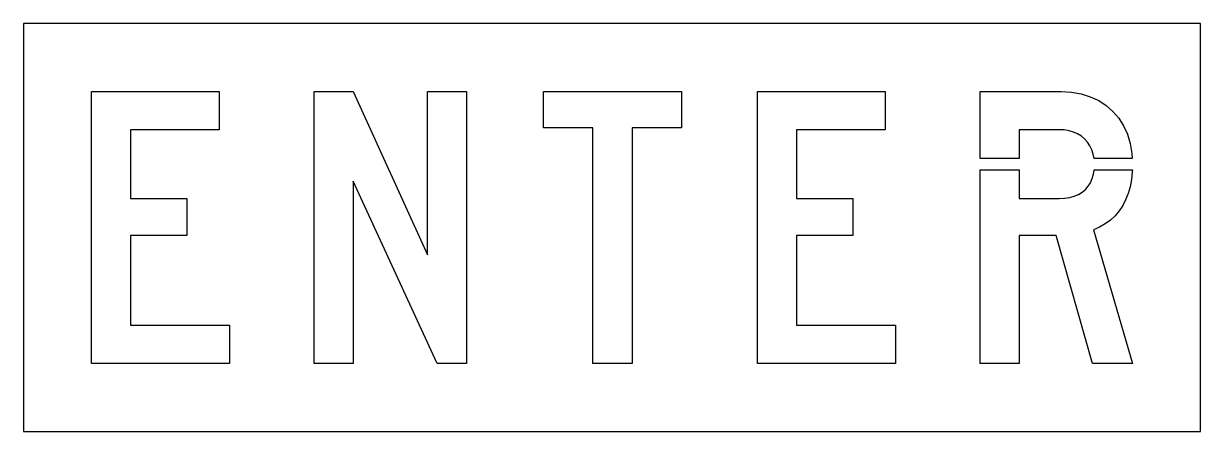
# Model space of a CAD drawing. Extents: x 0 to 52, y 0 to 18.
import ezdxf

# ---------------------------------------------------------------- set-up
doc = ezdxf.new("R2010")
doc.units = 0
doc.layers.add('CUT', color=7, linetype='Continuous')
doc.layers.add('OUTSIDE', color=1, linetype='Continuous')

msp = doc.modelspace()

# ---------------------------------------------------------------- linework, layer by layer
at = {"layer": 'CUT'}
for points in [[(8.6412, 13.3152), (4.7256, 13.3152), (4.7256, 10.284), (7.2096, 10.284), (7.2096, 8.6424), (4.7256, 8.6424), (4.7256, 4.6848), (9.1044, 4.6848), (9.1044, 3), (3, 3), (3, 15), (8.6412, 15)], [(12.8371, 3), (12.8371, 15), (14.5627, 15), (17.8471, 7.8), (17.8471, 15), (19.5739, 15), (19.5739, 3), (18.2683, 3), (14.5627, 11.0424), (14.5627, 3)], [(25.157, 3), (25.157, 13.4004), (22.9682, 13.4004), (22.9682, 15), (29.0738, 15), (29.0738, 13.4004), (26.8838, 13.4004), (26.8838, 3)], [(38.0673, 13.3152), (34.1517, 13.3152), (34.1517, 10.284), (36.6357, 10.284), (36.6357, 8.6424), (34.1517, 8.6424), (34.1517, 4.6848), (38.5305, 4.6848), (38.5305, 3), (32.4261, 3), (32.4261, 15), (38.0673, 15)], [(47.0104, 12.7644), (46.8844, 12.9048), (46.738, 13.0272), (46.5736, 13.1292), (46.3924, 13.2096), (46.1944, 13.2684), (45.9832, 13.3032), (45.7576, 13.3152), (43.9888, 13.3152), (43.9888, 12.0506), (42.2632, 12.0506), (42.2632, 15), (45.8416, 15), (46.3024, 14.9736), (46.7332, 14.898), (47.134, 14.772), (47.5024, 14.6004), (47.836, 14.3844), (48.1312, 14.1264), (48.388, 13.8276), (48.6016, 13.4904), (48.7732, 13.1172), (48.8968, 12.7092), (48.9736, 12.27), (48.9859, 12.0506), (47.2973, 12.0506), (47.2648, 12.234), (47.2024, 12.4272), (47.1172, 12.6048)], [(42.2632, 11.5486), (43.9888, 11.5486), (43.9888, 10.284), (45.7576, 10.284), (46, 10.296), (46.2244, 10.3296), (46.4272, 10.3848), (46.6108, 10.4616), (46.774, 10.56), (46.9156, 10.6788), (47.0368, 10.818), (47.1364, 10.9764), (47.2144, 11.1552), (47.2708, 11.352), (47.3016, 11.5486), (48.9914, 11.5486), (48.988, 11.4504), (48.9508, 11.1168), (48.8896, 10.8012), (48.8044, 10.5036), (48.6952, 10.2264), (48.5632, 9.9684), (48.406, 9.732), (48.226, 9.5172), (48.0232, 9.3252), (47.7964, 9.1572), (47.5456, 9.0132), (47.2732, 8.8944), (49, 3), (47.2312, 3), (45.6316, 8.6424), (43.9888, 8.6424), (43.9888, 3), (42.2632, 3)]]:
    msp.add_lwpolyline(points, close=True, dxfattribs=at)
at = {"layer": 'OUTSIDE'}
msp.add_lwpolyline([(0, 0), (52, 0), (52, 18), (0, 18)], close=True, dxfattribs=at)

doc.saveas('drawing.dxf')
